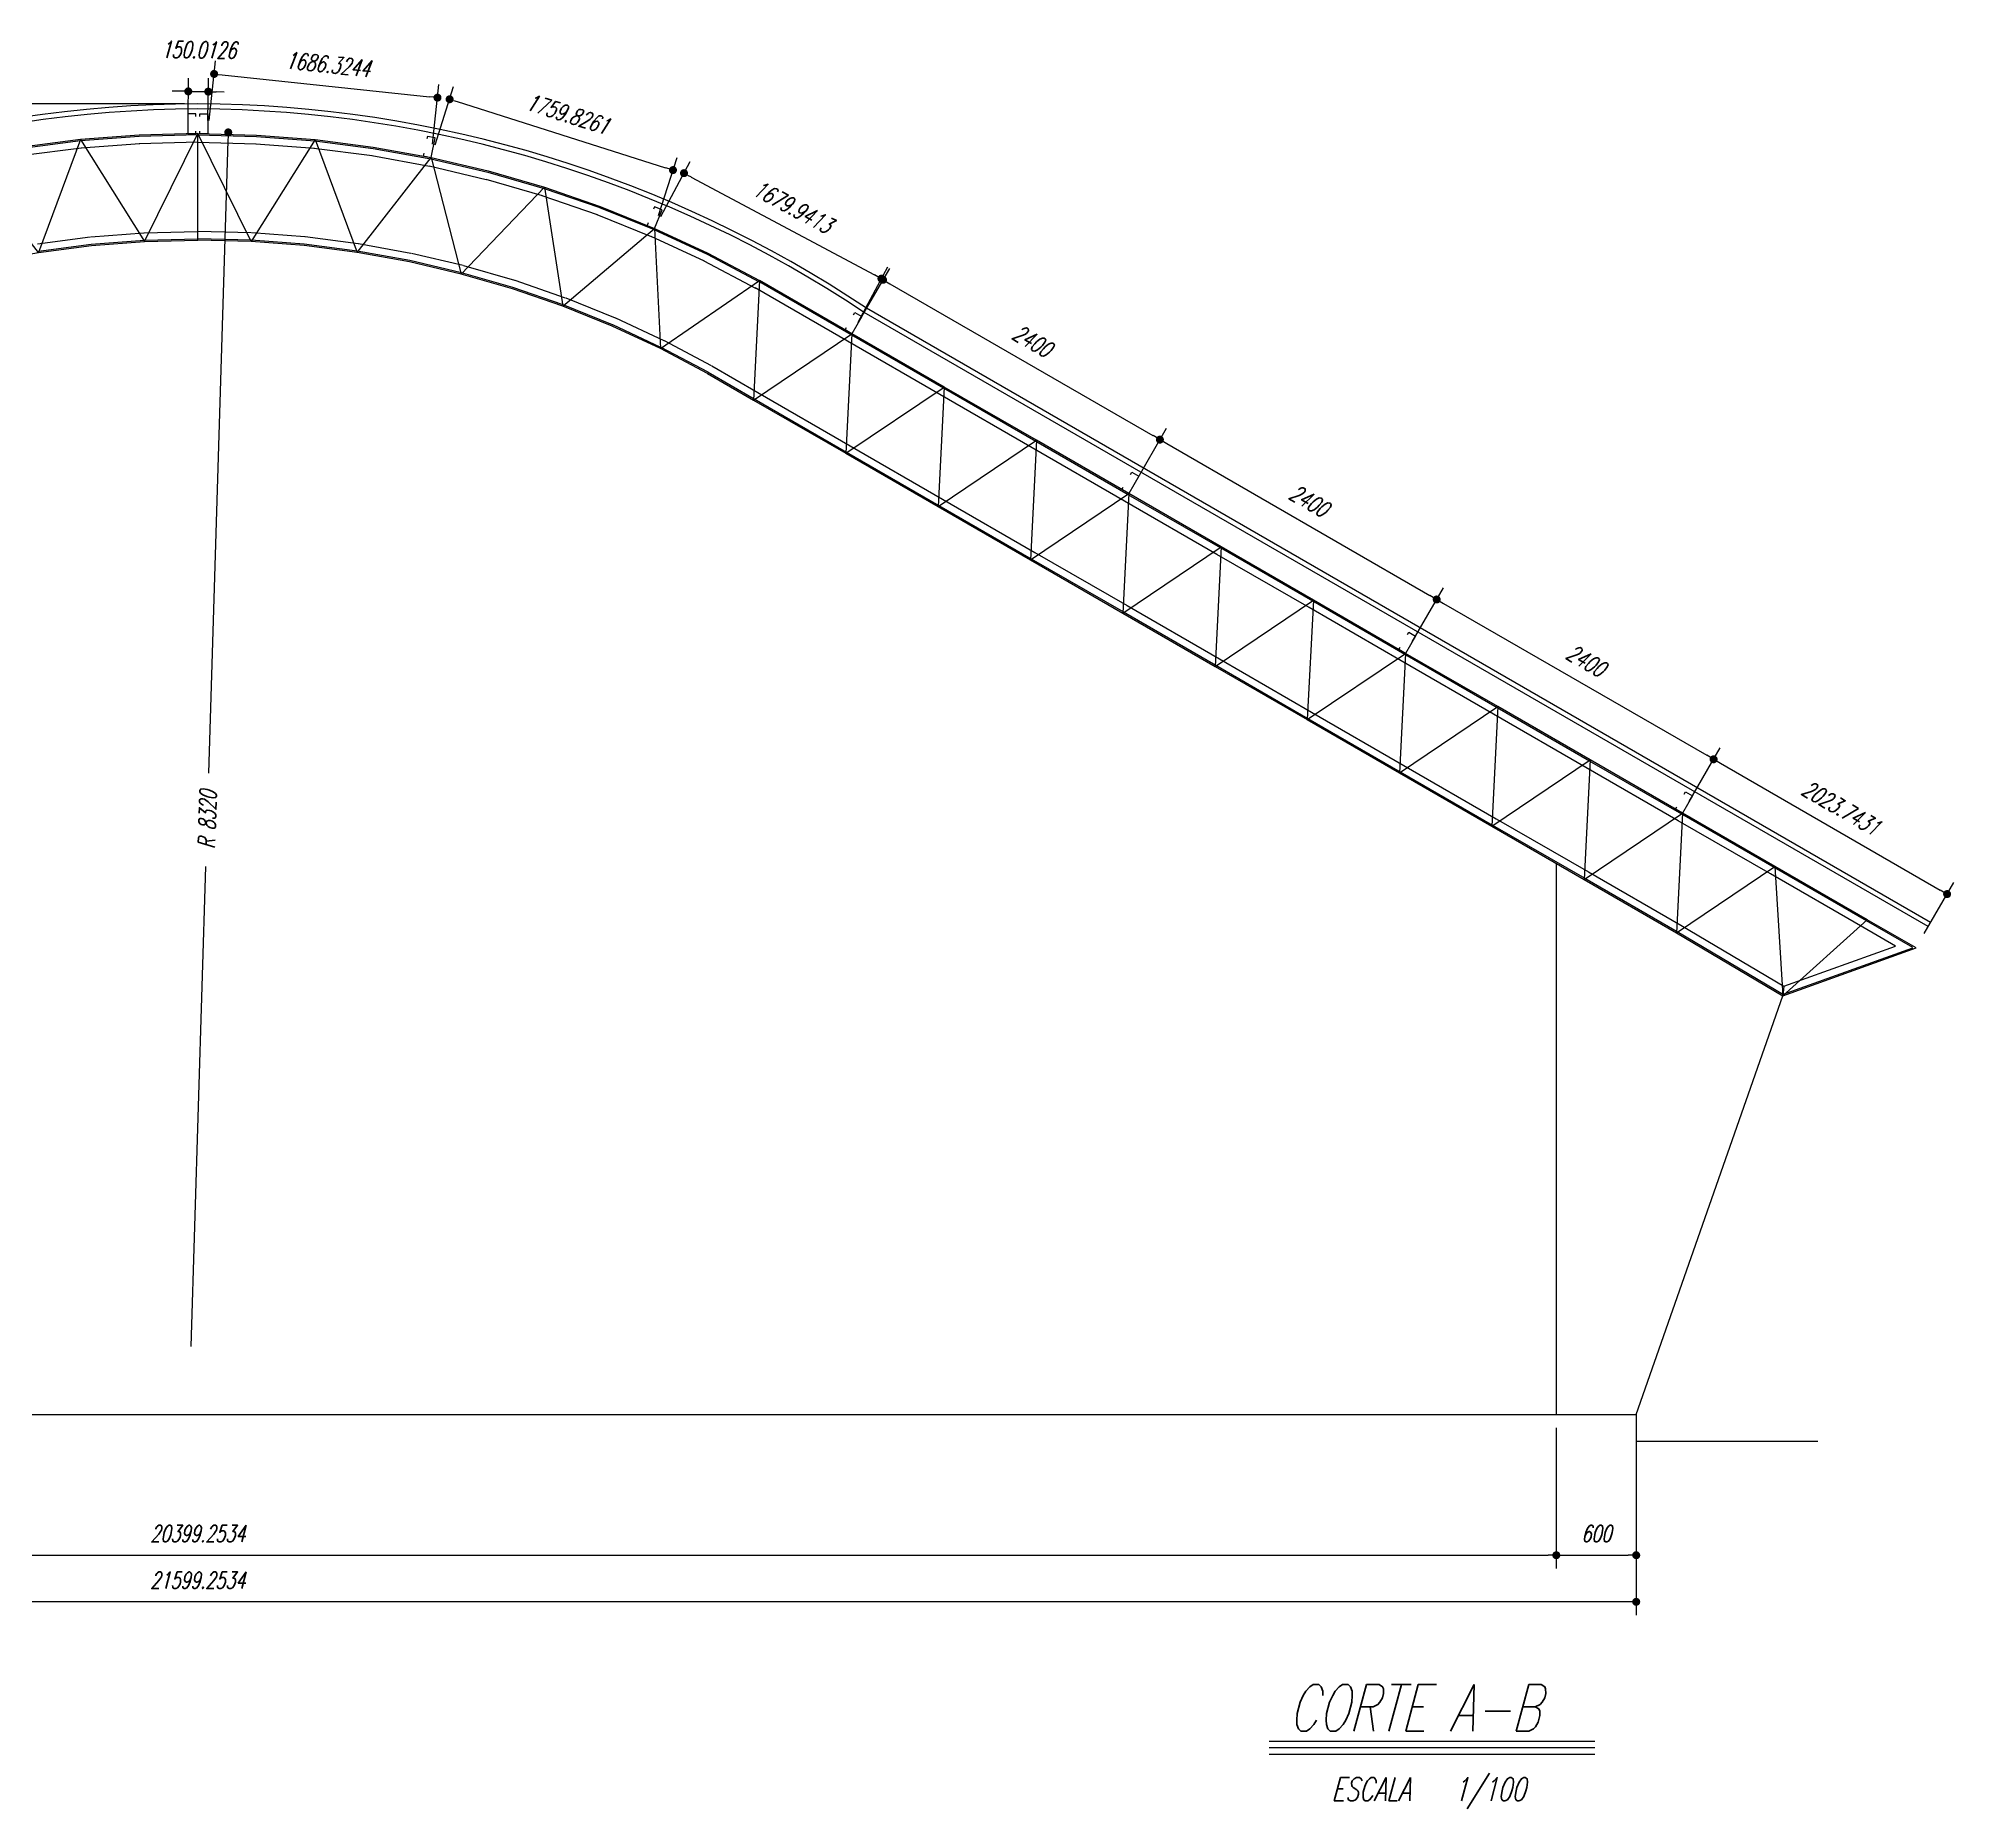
# Model space of a CAD drawing. Extents: x -187 to 453, y 281 to 902.
# Drawn here: x 317.99 to 332.37, y 408.96 to 422.26 of the extents above; entities that cross this region are included whole.
import ezdxf

# ---------------------------------------------------------------- set-up
doc = ezdxf.new("R2010")
doc.units = 0
doc.header["$MEASUREMENT"] = 0
doc.header["$PDMODE"] = 35
doc.layers.get('DEFPOINTS').update_dxf_attribs({"linetype": 'CONTINUOUS'})
for name, color, linetype in [('CARGAS', 3, 'CONTINUOUS'), ('CARIMBO', 1, 'CONTINUOUS'), ('COTA', 1, 'CONTINUOUS'), ('FORMA', 2, 'CONTINUOUS'), ('NPILAR', 4, 'CONTINUOUS'), ('PILAR', 4, 'CONTINUOUS'), ('Trelica', 2, 'CONTINUOUS')]:
    doc.layers.add(name, color=color, linetype=linetype)
doc.styles.add('E100', font='romans.shx', dxfattribs={"width": 0.7, "oblique": 15, "height": 0.125})
doc.styles.add('E140', font='romans.shx', dxfattribs={"width": 0.7, "oblique": 15, "height": 0.175})
doc.dimstyles.get("Standard").update_dxf_attribs({"dimtxt": 0.18, "dimasz": 0.18, "dimexe": 0.18, "dimexo": 0.0625, "dimgap": 0.09, "dimtad": 0, "dimtih": 1, "dimtoh": 1, "dimdec": 4, "dimzin": 0, "dimdsep": 46, "dimtxsty": 'Standard', "dimcen": 0.09, "dimadec": 0, "dimazin": 0, "dimtfac": 1, "dimtdec": 4, "dimtofl": 0, "dimtmove": 0, "dimatfit": 3, "dimfxl": 1, "dimtolj": 1, "dimtzin": 0, "dimarcsym": 0})

# ---------------------------------------------------------------- blocks, each defined once
blk = doc.blocks.new('DOT')
at = {"layer": 'CARGAS', "color": 0, "linetype": 'ByBlock'}
blk.add_line((-0.5, 0), (-1, 0), dxfattribs=at)
at = {"layer": 'CARGAS', "color": 0, "linetype": 'ByBlock', "const_width": 0.5}
blk.add_lwpolyline([(-0.25, 0, 1), (0.25, 0, 1)], format="xyb", close=True, dxfattribs=at)
blk = doc.blocks.new('*D64')
at = {"layer": 'COTA', "linetype": 'Continuous', "lineweight": -2, "transparency": 16777216}
for p, q in [((319.083, 421.764), (304.985, 421.764)), ((305.085, 415.127), (305.085, 421.704)), ((307.183, 415.067), (304.985, 415.067))]:
    blk.add_line(p, q, dxfattribs=at)
at = {"layer": 'DEFPOINTS', "color": 0, "linetype": 'Continuous', "transparency": 16777216}
for p in [(305.085, 421.764), (319.183, 421.764), (307.283, 415.067)]:
    blk.add_point(p, dxfattribs=at)
at = {"layer": 'COTA', "linetype": 'Continuous', "lineweight": -2, "transparency": 16777216, "xscale": 0.06, "yscale": 0.06, "zscale": 0.06}
for p, rotation in [((305.085, 421.764), 90), ((305.085, 415.067), 270)]:
    blk.add_blockref('DOT', p, dxfattribs=dict(at, rotation=rotation))
at = {"layer": 'COTA', "color": 2, "linetype": 'Continuous', "transparency": 16777216, "insert": (304.923, 418.416), "char_height": 0.125, "attachment_point": 5, "rotation": 90, "style": 'E100'}
blk.add_mtext('\\A1;6697.7106', dxfattribs=at)
blk = doc.blocks.new('*D65')
at = {"layer": 'COTA', "linetype": 'Continuous', "lineweight": -2, "transparency": 16777216}
for p, q in [((319.41, 421.489), (319.265, 416.739)), ((319.134, 412.434), (319.244, 416.037))]:
    blk.add_line(p, q, dxfattribs=at)
at = {"layer": 'DEFPOINTS', "color": 0, "linetype": 'Continuous', "transparency": 16777216}
for p in [(319.412, 421.549), (319.134, 412.434)]:
    blk.add_point(p, dxfattribs=at)
at = {"layer": 'COTA', "linetype": 'Continuous', "lineweight": -2, "transparency": 16777216, "xscale": 0.06, "yscale": 0.06, "zscale": 0.06, "rotation": 88.25401142877048}
blk.add_blockref('DOT', (319.412, 421.549), dxfattribs=at)
at = {"layer": 'COTA', "color": 2, "linetype": 'Continuous', "transparency": 16777216, "insert": (319.255, 416.388), "char_height": 0.125, "attachment_point": 5, "rotation": 88.254, "style": 'E100'}
blk.add_mtext('\\A1;R 8320', dxfattribs=at)
blk = doc.blocks.new('*D41')
at = {"layer": 'COTA', "linetype": 'Continuous', "lineweight": -2, "transparency": 16777216}
for p, q in [((319.11, 421.64), (319.114, 421.957)), ((319.26, 421.638), (319.264, 421.955)), ((319.052, 421.858), (318.992, 421.859)), ((319.112, 421.857), (319.262, 421.855)), ((319.322, 421.855), (319.382, 421.854))]:
    blk.add_line(p, q, dxfattribs=at)
at = {"layer": 'DEFPOINTS', "color": 0, "linetype": 'Continuous', "transparency": 16777216}
for p in [(319.262, 421.855), (319.108, 421.54), (319.258, 421.538)]:
    blk.add_point(p, dxfattribs=at)
at = {"layer": 'COTA', "linetype": 'Continuous', "lineweight": -2, "transparency": 16777216, "xscale": 0.06, "yscale": 0.06, "zscale": 0.06}
for p, rotation in [((319.112, 421.857), 359.2586855782577), ((319.262, 421.855), 179.2586855782576)]:
    blk.add_blockref('DOT', p, dxfattribs=dict(at, rotation=rotation))
at = {"layer": 'COTA', "color": 2, "linetype": 'Continuous', "transparency": 16777216, "insert": (319.191, 422.169), "char_height": 0.125, "attachment_point": 5, "rotation": 359.2587, "style": 'E100'}
blk.add_mtext('\\A1;150.0126', dxfattribs=at)
blk = doc.blocks.new('*D42')
at = {"layer": 'COTA', "linetype": 'Continuous', "lineweight": -2, "transparency": 16777216}
for p, q in [((319.269, 421.638), (319.316, 422.087)), ((319.366, 421.981), (320.923, 421.816)), ((320.946, 421.46), (320.993, 421.909))]:
    blk.add_line(p, q, dxfattribs=at)
at = {"layer": 'DEFPOINTS', "color": 0, "linetype": 'Continuous', "transparency": 16777216}
for p in [(320.983, 421.81), (319.258, 421.538), (320.935, 421.36)]:
    blk.add_point(p, dxfattribs=at)
at = {"layer": 'COTA', "linetype": 'Continuous', "lineweight": -2, "transparency": 16777216, "xscale": 0.06, "yscale": 0.06, "zscale": 0.06}
for p, rotation in [((319.306, 421.988), 173.9385632115407), ((320.983, 421.81), 353.9385632115407)]:
    blk.add_blockref('DOT', p, dxfattribs=dict(at, rotation=rotation))
at = {"layer": 'COTA', "color": 2, "linetype": 'Continuous', "transparency": 16777216, "insert": (320.162, 422.06), "char_height": 0.125, "attachment_point": 5, "rotation": 353.9386, "style": 'E100'}
blk.add_mtext('\\A1;1686.3244', dxfattribs=at)
blk = doc.blocks.new('*D43')
at = {"layer": 'COTA', "linetype": 'Continuous', "lineweight": -2, "transparency": 16777216}
for p, q in [((320.965, 421.456), (321.104, 421.893)), ((321.131, 421.78), (322.694, 421.284)), ((322.643, 420.924), (322.782, 421.361))]:
    blk.add_line(p, q, dxfattribs=at)
at = {"layer": 'DEFPOINTS', "color": 0, "linetype": 'Continuous', "transparency": 16777216}
for p in [(320.935, 421.36), (322.751, 421.266), (322.613, 420.828)]:
    blk.add_point(p, dxfattribs=at)
at = {"layer": 'COTA', "linetype": 'Continuous', "lineweight": -2, "transparency": 16777216, "xscale": 0.06, "yscale": 0.06, "zscale": 0.06}
for p, rotation in [((321.074, 421.798), 162.4095696743918), ((322.751, 421.266), 342.4095696743918)]:
    blk.add_blockref('DOT', p, dxfattribs=dict(at, rotation=rotation))
at = {"layer": 'COTA', "color": 2, "linetype": 'Continuous', "transparency": 16777216, "insert": (321.962, 421.687), "char_height": 0.125, "attachment_point": 5, "rotation": 342.4096, "style": 'E100'}
blk.add_mtext('\\A1;1759.8261', dxfattribs=at)
blk = doc.blocks.new('*D44')
at = {"layer": 'COTA', "linetype": 'Continuous', "lineweight": -2, "transparency": 16777216}
for p, q in [((322.66, 420.917), (322.881, 421.331)), ((322.887, 421.214), (324.263, 420.48)), ((324.142, 420.125), (324.363, 420.54))]:
    blk.add_line(p, q, dxfattribs=at)
at = {"layer": 'DEFPOINTS', "color": 0, "linetype": 'Continuous', "transparency": 16777216}
for p in [(322.613, 420.828), (324.316, 420.451), (324.095, 420.037)]:
    blk.add_point(p, dxfattribs=at)
at = {"layer": 'COTA', "linetype": 'Continuous', "lineweight": -2, "transparency": 16777216, "xscale": 0.06, "yscale": 0.06, "zscale": 0.06}
for p, rotation in [((322.834, 421.243), 151.8991665331276), ((324.316, 420.451), 331.8991665331276)]:
    blk.add_blockref('DOT', p, dxfattribs=dict(at, rotation=rotation))
at = {"layer": 'COTA', "color": 2, "linetype": 'Continuous', "transparency": 16777216, "insert": (323.651, 420.99), "char_height": 0.125, "attachment_point": 5, "rotation": 331.8992, "style": 'E100'}
blk.add_mtext('\\A1;1679.9413', dxfattribs=at)
blk = doc.blocks.new('*D45')
at = {"layer": 'COTA', "linetype": 'Continuous', "lineweight": -2, "transparency": 16777216}
for p, q in [((324.145, 420.124), (324.378, 420.528)), ((324.38, 420.412), (326.355, 419.272)), ((326.223, 418.924), (326.457, 419.329))]:
    blk.add_line(p, q, dxfattribs=at)
at = {"layer": 'DEFPOINTS', "color": 0, "linetype": 'Continuous', "transparency": 16777216}
for p in [(324.095, 420.037), (326.407, 419.242), (326.173, 418.837)]:
    blk.add_point(p, dxfattribs=at)
at = {"layer": 'COTA', "linetype": 'Continuous', "lineweight": -2, "transparency": 16777216, "xscale": 0.06, "yscale": 0.06, "zscale": 0.06}
for p, rotation in [((324.328, 420.442), 150.0035515601863), ((326.407, 419.242), 330.0035515601863)]:
    blk.add_blockref('DOT', p, dxfattribs=dict(at, rotation=rotation))
at = {"layer": 'COTA', "color": 2, "linetype": 'Continuous', "transparency": 16777216, "insert": (325.449, 419.983), "char_height": 0.125, "attachment_point": 5, "rotation": 330.0036, "style": 'E100'}
blk.add_mtext('\\A1;2400', dxfattribs=at)
blk = doc.blocks.new('*D46')
at = {"layer": 'COTA', "linetype": 'Continuous', "lineweight": -2, "transparency": 16777216}
for p, q in [((326.223, 418.924), (326.457, 419.329)), ((326.459, 419.212), (328.433, 418.072)), ((328.302, 417.724), (328.535, 418.129))]:
    blk.add_line(p, q, dxfattribs=at)
at = {"layer": 'DEFPOINTS', "color": 0, "linetype": 'Continuous', "transparency": 16777216}
for p in [(326.173, 418.837), (328.485, 418.042), (328.252, 417.637)]:
    blk.add_point(p, dxfattribs=at)
at = {"layer": 'COTA', "linetype": 'Continuous', "lineweight": -2, "transparency": 16777216, "xscale": 0.06, "yscale": 0.06, "zscale": 0.06}
for p, rotation in [((326.407, 419.242), 150.0035515601845), ((328.485, 418.042), 330.0035515601846)]:
    blk.add_blockref('DOT', p, dxfattribs=dict(at, rotation=rotation))
at = {"layer": 'COTA', "color": 2, "linetype": 'Continuous', "transparency": 16777216, "insert": (327.527, 418.783), "char_height": 0.125, "attachment_point": 5, "rotation": 330.0036, "style": 'E100'}
blk.add_mtext('\\A1;2400', dxfattribs=at)
blk = doc.blocks.new('*D47')
at = {"layer": 'COTA', "linetype": 'Continuous', "lineweight": -2, "transparency": 16777216}
for p, q in [((328.302, 417.724), (328.535, 418.129)), ((328.537, 418.012), (330.512, 416.872)), ((330.38, 416.524), (330.614, 416.929))]:
    blk.add_line(p, q, dxfattribs=at)
at = {"layer": 'DEFPOINTS', "color": 0, "linetype": 'Continuous', "transparency": 16777216}
for p in [(328.252, 417.637), (330.564, 416.842), (330.33, 416.437)]:
    blk.add_point(p, dxfattribs=at)
at = {"layer": 'COTA', "linetype": 'Continuous', "lineweight": -2, "transparency": 16777216, "xscale": 0.06, "yscale": 0.06, "zscale": 0.06}
for p, rotation in [((328.485, 418.042), 150.0035515601845), ((330.564, 416.842), 330.0035515601846)]:
    blk.add_blockref('DOT', p, dxfattribs=dict(at, rotation=rotation))
at = {"layer": 'COTA', "color": 2, "linetype": 'Continuous', "transparency": 16777216, "insert": (329.606, 417.583), "char_height": 0.125, "attachment_point": 5, "rotation": 330.0036, "style": 'E100'}
blk.add_mtext('\\A1;2400', dxfattribs=at)
blk = doc.blocks.new('*D48')
at = {"layer": 'COTA', "linetype": 'Continuous', "lineweight": -2, "transparency": 16777216}
for p, q in [((330.38, 416.524), (330.614, 416.929)), ((330.616, 416.812), (332.265, 415.86)), ((332.145, 415.534), (332.367, 415.917))]:
    blk.add_line(p, q, dxfattribs=at)
at = {"layer": 'DEFPOINTS', "color": 0, "linetype": 'Continuous', "transparency": 16777216}
for p in [(330.33, 416.437), (332.317, 415.83), (332.095, 415.448)]:
    blk.add_point(p, dxfattribs=at)
at = {"layer": 'COTA', "linetype": 'Continuous', "lineweight": -2, "transparency": 16777216, "xscale": 0.06, "yscale": 0.06, "zscale": 0.06}
for p, rotation in [((330.564, 416.842), 150.0035515601845), ((332.317, 415.83), 330.0035515601846)]:
    blk.add_blockref('DOT', p, dxfattribs=dict(at, rotation=rotation))
at = {"layer": 'COTA', "color": 2, "linetype": 'Continuous', "transparency": 16777216, "insert": (331.521, 416.477), "char_height": 0.125, "attachment_point": 5, "rotation": 330.0036, "style": 'E100'}
blk.add_mtext('\\A1;2023.7431', dxfattribs=at)
blk = doc.blocks.new('*D57')
at = {"layer": 'COTA', "linetype": 'Continuous', "lineweight": -2, "transparency": 16777216}
for p, q in [((308.984, 411.822), (308.984, 410.766)), ((329.383, 411.822), (329.383, 410.766)), ((309.044, 410.866), (329.323, 410.866))]:
    blk.add_line(p, q, dxfattribs=at)
at = {"layer": 'DEFPOINTS', "color": 0, "linetype": 'Continuous', "transparency": 16777216}
for p in [(308.984, 411.922), (329.383, 411.922), (329.383, 410.866)]:
    blk.add_point(p, dxfattribs=at)
at = {"layer": 'COTA', "linetype": 'Continuous', "lineweight": -2, "transparency": 16777216, "xscale": 0.06, "yscale": 0.06, "zscale": 0.06, "rotation": 180}
blk.add_blockref('DOT', (308.984, 410.866), dxfattribs=at)
at = {"layer": 'COTA', "linetype": 'Continuous', "lineweight": -2, "transparency": 16777216, "xscale": 0.06, "yscale": 0.06, "zscale": 0.06}
blk.add_blockref('DOT', (329.383, 410.866), dxfattribs=at)
at = {"layer": 'COTA', "color": 2, "linetype": 'Continuous', "transparency": 16777216, "insert": (319.183, 411.028), "char_height": 0.125, "attachment_point": 5, "style": 'E100'}
blk.add_mtext('\\A1;20399.2534', dxfattribs=at)
blk = doc.blocks.new('*D58')
at = {"layer": 'COTA', "linetype": 'Continuous', "lineweight": -2, "transparency": 16777216}
for p, q in [((329.383, 411.822), (329.383, 410.766)), ((329.983, 411.822), (329.983, 410.766)), ((329.443, 410.866), (329.923, 410.866))]:
    blk.add_line(p, q, dxfattribs=at)
at = {"layer": 'DEFPOINTS', "color": 0, "linetype": 'Continuous', "transparency": 16777216}
for p in [(329.383, 411.922), (329.983, 411.922), (329.983, 410.866)]:
    blk.add_point(p, dxfattribs=at)
at = {"layer": 'COTA', "linetype": 'Continuous', "lineweight": -2, "transparency": 16777216, "xscale": 0.06, "yscale": 0.06, "zscale": 0.06, "rotation": 180}
blk.add_blockref('DOT', (329.383, 410.866), dxfattribs=at)
at = {"layer": 'COTA', "linetype": 'Continuous', "lineweight": -2, "transparency": 16777216, "xscale": 0.06, "yscale": 0.06, "zscale": 0.06}
blk.add_blockref('DOT', (329.983, 410.866), dxfattribs=at)
at = {"layer": 'COTA', "color": 2, "linetype": 'Continuous', "transparency": 16777216, "insert": (329.683, 411.028), "char_height": 0.125, "attachment_point": 5, "style": 'E100'}
blk.add_mtext('\\A1;600', dxfattribs=at)
blk = doc.blocks.new('*D59')
at = {"layer": 'COTA', "linetype": 'Continuous', "lineweight": -2, "transparency": 16777216}
for p, q in [((329.983, 411.722), (329.983, 410.416)), ((308.384, 411.451), (308.384, 410.416)), ((329.923, 410.516), (308.444, 410.516))]:
    blk.add_line(p, q, dxfattribs=at)
at = {"layer": 'DEFPOINTS', "color": 0, "linetype": 'Continuous', "transparency": 16777216}
for p in [(329.983, 411.822), (308.384, 411.551), (308.384, 410.516)]:
    blk.add_point(p, dxfattribs=at)
at = {"layer": 'COTA', "linetype": 'Continuous', "lineweight": -2, "transparency": 16777216, "xscale": 0.06, "yscale": 0.06, "zscale": 0.06, "rotation": 180}
blk.add_blockref('DOT', (308.384, 410.516), dxfattribs=at)
at = {"layer": 'COTA', "linetype": 'Continuous', "lineweight": -2, "transparency": 16777216, "xscale": 0.06, "yscale": 0.06, "zscale": 0.06}
blk.add_blockref('DOT', (329.983, 410.516), dxfattribs=at)
at = {"layer": 'COTA', "color": 2, "linetype": 'Continuous', "transparency": 16777216, "insert": (319.183, 410.678), "char_height": 0.125, "attachment_point": 5, "style": 'E100'}
blk.add_mtext('\\A1;21599.2534', dxfattribs=at)

msp = doc.modelspace()

# ---------------------------------------------------------------- linework, layer by layer
at = {"layer": 'FORMA', "linetype": 'Continuous'}
for p, q in [((332.17528986, 415.58584874), (324.18700793, 420.19722526)), ((332.17528986, 415.58584874), (324.18700793, 420.19722526)), ((332.19339901, 415.61721919), (324.20511708, 420.22859572)), ((332.19339901, 415.61721919), (324.20511708, 420.22859572))]:
    msp.add_line(p, q, dxfattribs=at)
for points in [[(319.16821354, 421.66826706), (319.16821945, 421.68826706), (319.10821945, 421.68828477), (319.10821945, 421.53828477), (319.16817516, 421.53826707), (319.16818107, 421.55826706)], [(319.16821354, 421.66826706), (319.16821945, 421.68826706), (319.10821945, 421.68828477), (319.10821945, 421.53828477), (319.16817516, 421.53826707), (319.16818107, 421.55826706)], [(319.19822536, 421.66826706), (319.19821945, 421.68826706), (319.25821945, 421.68828477), (319.25821945, 421.53828477), (319.19826374, 421.53826707), (319.19825783, 421.55826706)], [(319.19822536, 421.66826706), (319.19821945, 421.68826706), (319.25821945, 421.68828477), (319.25821945, 421.53828477), (319.19826374, 421.53826707), (319.19825783, 421.55826706)], [(320.88044477, 421.39201478), (320.87637276, 421.3724337), (320.935116, 421.36021768), (320.9656127, 421.5070848), (320.90691282, 421.51929181), (320.90284081, 421.49971073)], [(322.56451731, 420.86940133), (322.55702448, 420.85085794), (322.61265466, 420.82837943), (322.66880986, 420.96747147), (322.61322074, 420.98993339), (322.60572791, 420.97138999)], [(324.1075906, 420.17965138), (324.11758444, 420.19697544), (324.16955663, 420.16699392), (324.09456448, 420.03708558), (324.04263065, 420.06704496), (324.05262449, 420.08436903)], [(326.18612595, 418.97978022), (326.19611979, 418.99710428), (326.24809198, 418.96712276), (326.17309983, 418.83721442), (326.121166, 418.8671738), (326.13115984, 418.88449787)], [(328.2646613, 417.77990906), (328.27465514, 417.79723312), (328.32662733, 417.7672516), (328.25163518, 417.63734325), (328.19970135, 417.66730264), (328.20969518, 417.68462671)], [(330.34319665, 416.58003789), (330.35319049, 416.59736196), (330.40516268, 416.56738044), (330.33017052, 416.43747209), (330.27823669, 416.46743148), (330.28823053, 416.48475554)]]:
    msp.add_lwpolyline(points, dxfattribs=at)
at = {"layer": 'PILAR', "linetype": 'Continuous'}
for p, q in [((308.38359275, 411.92157227), (329.98284615, 411.92157227)), ((329.98284615, 411.92157227), (329.98284615, 411.72157227)), ((329.98284615, 411.72157227), (331.34577977, 411.72157227))]:
    msp.add_line(p, q, dxfattribs=at)
at = {"layer": 'PILAR'}
msp.add_line((329.38284615, 411.92157227), (329.98284615, 411.92157227), dxfattribs=at)
at = {"layer": 'PILAR', "color": 1}
for p, q in [((327.22713248, 409.47109523), (329.6721814, 409.47109523)), ((327.22713248, 409.42109523), (329.6721814, 409.42109523)), ((327.22713248, 409.37109523), (329.6721814, 409.37109523))]:
    msp.add_line(p, q, dxfattribs=at)
at = {"layer": 'Trelica'}
for p, q in [((318.30258892, 421.49507903), (317.86523033, 421.43879637)), ((318.30258892, 421.49507903), (317.98760327, 420.64821123)), ((318.74225403, 421.52891832), (318.30258892, 421.49507903)), ((318.30258892, 421.49507903), (318.78321994, 420.72996789)), ((318.74302142, 421.51894781), (318.30335632, 421.48510852)), ((319.18321945, 421.54022563), (318.74225403, 421.52891832)), ((319.18347579, 421.53022892), (318.74251037, 421.51892161)), ((318.78321994, 420.72996789), (319.18321945, 421.54022563)), ((319.18296311, 421.53022892), (319.62392853, 421.51892161)), ((319.18321945, 420.74022563), (319.18321945, 421.54022563)), ((319.18321945, 420.74022563), (319.18321945, 421.54022563)), ((319.58321896, 420.72996789), (319.18321945, 421.54022563)), ((319.18321945, 421.54022563), (319.62418487, 421.52891832)), ((320.06384997, 421.49507903), (319.58321896, 420.72996789)), ((319.62341748, 421.51894781), (320.06308258, 421.48510852)), ((319.62418487, 421.52891832), (320.06384997, 421.49507903)), ((320.06384997, 421.49507903), (320.37883563, 420.64821123)), ((320.06384997, 421.49507903), (320.50120857, 421.43879637)), ((317.98760327, 420.64821123), (317.4313229, 421.36021768)), ((318.30386528, 421.48516082), (317.86650668, 421.42887816)), ((318.31088521, 421.43061065), (317.87352662, 421.374328)), ((318.74724207, 421.46410999), (318.30757697, 421.4302707)), ((319.18488564, 421.47524699), (318.74392022, 421.46393968)), ((319.18155326, 421.47524699), (319.62251868, 421.46393968)), ((319.61919683, 421.46410999), (320.05886193, 421.4302707)), ((320.05555369, 421.43061065), (320.49291228, 421.374328)), ((320.06257362, 421.48516082), (320.49993222, 421.42887816)), ((320.37883563, 420.64821123), (320.935116, 421.36021768)), ((320.48962576, 421.37483671), (320.92353319, 421.29625801)), ((320.4994266, 421.42895643), (320.93333403, 421.35037773)), ((320.50120857, 421.43879637), (320.935116, 421.36021768)), ((320.93283324, 421.35048171), (321.36187433, 421.24988575)), ((320.935116, 421.36021768), (321.16168361, 420.48566791)), ((320.935116, 421.36021768), (321.3641571, 421.25962171)), ((320.935116, 421.36021768), (321.3641571, 421.25962171)), ((320.92027805, 421.29693391), (321.34931914, 421.19633794)), ((321.36137967, 421.25001515), (321.78471809, 421.12762075)), ((321.3641571, 421.25962171), (321.78749551, 421.1372273)), ((321.16168361, 420.48566791), (321.78749551, 421.1372273)), ((321.34610386, 421.19717909), (321.76944228, 421.07478468)), ((321.76627419, 421.07578908), (322.18280295, 420.93191629)), ((321.78423069, 421.12777527), (322.20075945, 420.98390249)), ((321.78749551, 421.1372273), (321.92359269, 420.24411615)), ((321.78749551, 421.1372273), (322.20402426, 420.99335452)), ((322.17969035, 420.93308131), (322.58832074, 420.76810622)), ((322.20028058, 420.98408172), (322.60891098, 420.81910663)), ((322.20402426, 420.99335452), (322.61265466, 420.82837943)), ((318.37937735, 420.76407795), (318.7782319, 420.79477622)), ((318.7815536, 420.79494653), (319.18155311, 420.80520427)), ((319.5848853, 420.79494653), (319.18488579, 420.80520427)), ((319.98706155, 420.76407795), (319.588207, 420.79477622)), ((321.92359269, 420.24411615), (322.61265466, 420.82837943)), ((322.6084419, 420.81931011), (323.00810565, 420.63366401)), ((322.61265466, 420.82837943), (322.65685941, 419.9260403)), ((322.61265466, 420.82837943), (323.0123184, 420.64273334)), ((322.61265466, 420.82837943), (323.0123184, 420.64273334)), ((317.59397196, 420.57692636), (317.98760327, 420.64821123)), ((317.97930699, 420.71267961), (318.37606911, 420.763738)), ((317.98632692, 420.65812945), (318.38308904, 420.70918784)), ((317.98760327, 420.64821123), (318.3843654, 420.69926963)), ((318.383598, 420.70924014), (318.78245255, 420.7399384)), ((318.3843654, 420.69926963), (318.78321994, 420.72996789)), ((318.78296358, 420.7399646), (319.18296309, 420.75022234)), ((318.78321994, 420.72996789), (319.18321945, 420.74022563)), ((319.58321896, 420.72996789), (319.18321945, 420.74022563)), ((319.58347532, 420.7399646), (319.18347581, 420.75022234)), ((319.9820735, 420.69926963), (319.58321896, 420.72996789)), ((319.98284089, 420.70924014), (319.58398635, 420.7399384)), ((320.37883563, 420.64821123), (319.9820735, 420.69926963)), ((320.38011198, 420.65812945), (319.98334986, 420.70918784)), ((320.38713191, 420.71267961), (319.99036979, 420.763738)), ((320.77246694, 420.57692636), (320.37883563, 420.64821123)), ((320.77424891, 420.58676631), (320.3806176, 420.65805118)), ((320.78404975, 420.64088602), (320.39041844, 420.7121709)), ((321.17652157, 420.54895167), (320.7873049, 420.64021013)), ((322.58527175, 420.7694288), (322.9849355, 420.58378271)), ((323.00764773, 420.63389112), (323.39704869, 420.42820041)), ((323.0123184, 420.64273334), (323.40171936, 420.43704263)), ((321.16168361, 420.48566791), (320.77246694, 420.57692636)), ((321.16396638, 420.49540387), (320.7747497, 420.58666233)), ((321.54572694, 420.37463438), (321.16168361, 420.48566791)), ((321.54850436, 420.38424094), (321.16446103, 420.49527446)), ((321.56378018, 420.437077), (321.17973685, 420.54811053)), ((322.98195906, 420.5852589), (323.37136002, 420.3795682)), ((321.92359269, 420.24411615), (321.54572694, 420.37463438)), ((321.92685751, 420.25356819), (321.54899176, 420.38408642)), ((321.94481401, 420.30555438), (321.56694826, 420.43607261)), ((322.65685941, 419.9260403), (323.40171936, 420.43704263)), ((323.40171936, 420.43704263), (323.35653767, 419.53946313)), ((324.06206797, 419.98079191), (323.36922285, 420.38074896)), ((324.08956501, 420.02842501), (323.3967199, 420.42838207)), ((324.09456448, 420.03708558), (323.40171936, 420.43704263)), ((322.29429323, 420.09445437), (321.92359269, 420.24411615)), ((322.29803691, 420.10372717), (321.92733637, 420.25338895)), ((322.31862715, 420.15472758), (321.94792661, 420.30438937)), ((322.65685941, 419.9260403), (322.29429323, 420.09445437)), ((322.66107217, 419.93510963), (322.29850598, 420.1035237)), ((322.68424232, 419.98499093), (322.32167613, 420.153405)), ((323.01011543, 419.7394422), (322.65685941, 419.9260403)), ((323.01478609, 419.74828442), (322.66153008, 419.93488252)), ((323.04047477, 419.79691663), (322.68721875, 419.98351473)), ((323.35653767, 419.53946313), (324.09456448, 420.03708558)), ((324.09456448, 420.03708558), (324.04938216, 419.13950499)), ((324.75491308, 419.58083486), (324.06206797, 419.98079191)), ((324.78241013, 419.62846796), (324.08956501, 420.02842501)), ((324.78740959, 419.63712852), (324.09456448, 420.03708558)), ((323.04261203, 419.79573582), (323.38903427, 419.59575675)), ((323.01011543, 419.7394422), (323.35653767, 419.53946313)), ((323.0151149, 419.74810276), (323.36153715, 419.54812369)), ((324.04938216, 419.13950499), (324.78740959, 419.63712852)), ((324.78740959, 419.63712852), (324.74222665, 418.73954685)), ((325.47525525, 419.22851091), (324.78241013, 419.62846796)), ((325.48025471, 419.23717147), (324.78740959, 419.63712852)), ((323.35653767, 419.53946313), (324.04938216, 419.13950499)), ((323.36153715, 419.54812369), (324.05438164, 419.14816555)), ((323.38903427, 419.59575675), (324.08187876, 419.19579861)), ((325.4477582, 419.1808778), (324.75491308, 419.58083486)), ((324.08187876, 419.19579861), (324.77472325, 418.79584047)), ((324.74222665, 418.73954685), (325.48025471, 419.23717147)), ((325.48025471, 419.23717147), (325.43507114, 418.33958871)), ((326.16810036, 418.82855385), (325.47525525, 419.22851091)), ((326.17309983, 418.83721442), (325.48025471, 419.23717147)), ((324.04938216, 419.13950499), (324.74222665, 418.73954685)), ((324.05438164, 419.14816555), (324.74722613, 418.74820741)), ((326.14060332, 418.78092075), (325.4477582, 419.1808778)), ((324.77472325, 418.79584047), (325.46756774, 418.39588233)), ((325.43507114, 418.33958871), (326.17309983, 418.83721442)), ((326.17309983, 418.83721442), (326.12791563, 417.93963057)), ((326.83344843, 418.3809637), (326.14060332, 418.78092075)), ((326.86094548, 418.4285968), (326.16810036, 418.82855385)), ((326.86594494, 418.43725736), (326.17309983, 418.83721442)), ((326.86594494, 418.43725736), (326.17309983, 418.83721442)), ((324.74222665, 418.73954685), (325.43507114, 418.33958871)), ((324.74722613, 418.74820741), (325.44007062, 418.34824927)), ((325.43507114, 418.33958871), (326.12791563, 417.93963057)), ((325.44007062, 418.34824927), (326.1329151, 417.94829113)), ((325.46756774, 418.39588233), (326.16041223, 417.99592419)), ((326.12791563, 417.93963057), (326.86594494, 418.43725736)), ((326.86594494, 418.43725736), (326.82076012, 417.53967243)), ((327.52629355, 417.98100664), (326.83344843, 418.3809637)), ((327.5537906, 418.02863974), (326.86094548, 418.4285968)), ((327.55879006, 418.03730031), (326.86594494, 418.43725736)), ((326.12791563, 417.93963057), (326.82076012, 417.53967243)), ((326.1329151, 417.94829113), (326.82575959, 417.54833299)), ((326.16041223, 417.99592419), (326.85325672, 417.59596605)), ((326.82076012, 417.53967243), (327.55879006, 418.03730031)), ((327.55879006, 418.03730031), (327.51360461, 417.13971429)), ((328.21913866, 417.58104959), (327.52629355, 417.98100664)), ((328.24663571, 417.62868269), (327.5537906, 418.02863974)), ((328.25163518, 417.63734325), (327.55879006, 418.03730031)), ((327.51360461, 417.13971429), (328.25163518, 417.63734325)), ((328.25163518, 417.63734325), (328.2064491, 416.73975615)), ((328.93948083, 417.22872564), (328.24663571, 417.62868269)), ((328.94448029, 417.2373862), (328.25163518, 417.63734325)), ((326.82076012, 417.53967243), (327.51360461, 417.13971429)), ((326.82575959, 417.54833299), (327.51860408, 417.14837485)), ((326.85325672, 417.59596605), (327.54610121, 417.19600791)), ((328.91198378, 417.18109253), (328.21913866, 417.58104959)), ((327.54610121, 417.19600791), (328.23894569, 416.79604977)), ((328.2064491, 416.73975615), (328.94448029, 417.2373862)), ((328.94448029, 417.2373862), (328.89929358, 416.33979801)), ((329.6048289, 416.78113548), (328.91198378, 417.18109253)), ((329.63232594, 416.82876858), (328.93948083, 417.22872564)), ((329.63732541, 416.83742915), (328.94448029, 417.2373862)), ((327.51360461, 417.13971429), (328.2064491, 416.73975615)), ((327.51860408, 417.14837485), (328.21144857, 416.74841671)), ((328.21144857, 416.74841671), (328.90429306, 416.34845857)), ((328.23894569, 416.79604977), (328.93179018, 416.39609163)), ((328.89929358, 416.33979801), (329.63732541, 416.83742915)), ((329.63732541, 416.83742915), (329.59213807, 415.93983987)), ((330.29767401, 416.38117843), (329.6048289, 416.78113548)), ((330.32517106, 416.42881153), (329.63232594, 416.82876858)), ((330.33017052, 416.43747209), (329.63732541, 416.83742915)), ((328.2064491, 416.73975615), (328.89929358, 416.33979801)), ((328.89929358, 416.33979801), (329.59213807, 415.93983987)), ((328.90429306, 416.34845857), (329.59713755, 415.94850043)), ((328.93179018, 416.39609163), (329.62463467, 415.99613349)), ((329.59213807, 415.93983987), (330.33017052, 416.43747209)), ((330.33017052, 416.43747209), (330.28498256, 415.53988173)), ((330.99051913, 415.98122137), (330.29767401, 416.38117843)), ((331.01801618, 416.02885448), (330.32517106, 416.42881153)), ((331.02301564, 416.03751504), (330.33017052, 416.43747209)), ((329.38284615, 416.06080276), (329.38284615, 412.72157227)), ((330.28498256, 415.53988173), (331.02301564, 416.03751504)), ((331.71086129, 415.62889742), (331.01801618, 416.02885448)), ((331.02301564, 416.03751504), (331.08359275, 415.06670022)), ((331.71586076, 415.63755799), (331.02301564, 416.03751504)), ((329.59213807, 415.93983987), (330.28498256, 415.53988173)), ((329.59713755, 415.94850043), (330.28998204, 415.54854229)), ((329.62463467, 415.99613349), (330.31747916, 415.59617535)), ((331.68336425, 415.58126432), (330.99051913, 415.98122137)), ((330.31811614, 415.5958028), (331.09042753, 415.13820349)), ((331.08359275, 415.06670022), (331.71586076, 415.63755799)), ((332.05927116, 415.42777169), (331.71086129, 415.62889742)), ((332.08359275, 415.42527821), (331.71586076, 415.63755799)), ((330.28498256, 415.53988173), (331.08359275, 415.06670022)), ((330.29008004, 415.54848497), (331.08869022, 415.07530346)), ((331.92960868, 415.43911538), (331.68336425, 415.58126432)), ((331.08021741, 415.07611336), (332.06059654, 415.42765573)), ((331.08359275, 415.06670022), (332.08359275, 415.42527821)), ((331.09042753, 415.13820349), (331.92960868, 415.43911538)), ((329.98284615, 411.92157227), (331.08284615, 415.06670022)), ((331.09042753, 415.13820349), (331.08359275, 415.06670022)), ((329.38284615, 412.72157227), (329.38284615, 411.92157227))]:
    msp.add_line(p, q, dxfattribs=at)
for centre, radius, start, end in [((319.2324692, 412.62501677), 9.13952672, 90.308748666, 123.700994022), ((319.23233107, 412.60661102), 9.11861964, 90.30858858, 123.650807704), ((319.1339697, 412.62501677), 9.13952672, 56.299005978, 89.691251334), ((319.13410783, 412.60661102), 9.11861964, 56.349192296, 89.69141142)]:
    msp.add_arc(centre, radius, start, end, dxfattribs=at)

# ---------------------------------------------------------------- texts
at = {"layer": 'CARIMBO', "style": 'E140', "oblique": 15, "width": 0.7}
msp.add_text('ESCALA   1/100', height=0.1750875, dxfattribs=at).set_placement((327.69508154, 409.02118985))
at = {"layer": 'NPILAR', "color": 3, "style": 'E140', "oblique": 15, "width": 0.7}
msp.add_text('CORTE A-B', height=0.35, dxfattribs=at).set_placement((327.37020916, 409.54522885))

# ---------------------------------------------------------------- dimensions: what is measured, and where the dimension line sits
at = {"layer": 'COTA', "linetype": 'Continuous'}
for p1, p2, distance, picture, middle in [((319.10821945, 421.54022563), (319.25821945, 421.53828477), 0.3171601, '*D41', (319.191366, 422.1688626)), ((319.25821945, 421.53828477), (320.935116, 421.36021768), 0.45185812, '*D42', (320.16154075, 422.06017462)), ((320.935116, 421.36021768), (322.61265466, 420.82837943), 0.45919511, '*D43', (321.96176823, 421.68692392)), ((322.61265466, 420.82837943), (324.09456448, 420.03708558), 0.46961667, '*D44', (323.65135214, 420.99033527)), ((324.09456448, 420.03708558), (326.17309983, 418.83721442), 0.46737495, '*D45', (325.44873581, 419.98265723))]:
    dim = msp.add_aligned_dim(p1=p1, p2=p2, distance=distance, dimstyle='Standard', override={"dimscale": 0.1, "dimtxt": 0.125, "dimasz": 0.6, "dimexe": 1, "dimexo": 1, "dimgap": 1, "dimtad": 1, "dimtih": 0, "dimtoh": 0, "dimlfac": 1000, "dimzin": 12, "dimtxsty": 'E100', "dimblk1": 'DOT', "dimblk2": 'DOT', "dimsah": 1, "dimcen": 0.3, "dimclrd": 256, "dimclre": 256, "dimclrt": 2, "dimadec": 2, "dimtofl": 1, "dimtmove": 2, "dimldrblk": 'DOT', "dimtvp": 1, "dimtzin": 12}, dxfattribs=at)
    dim.commit()
    dim.dimension.update_dxf_attribs({"geometry": picture, "text_midpoint": middle})
for base, p1, p2, angle, picture, middle in [((305.08528223, 421.76441079), (307.28284615, 415.06670022), (319.18321945, 421.76441079), 270, '*D64', (304.92278223, 418.41555551)), ((328.48529756, 418.04211632), (326.17309983, 418.83721442), (328.25163518, 417.63734325), 150.00355156, '*D46', (327.52727116, 418.78278606)), ((330.56383291, 416.84224516), (328.25163518, 417.63734325), (330.33017052, 416.43747209), 150.00355156, '*D47', (329.60580651, 417.5829149)), ((332.31650857, 415.83048224), (330.33017052, 416.43747209), (332.09544316, 415.4475309), 150.00355156, '*D48', (331.52141202, 416.47709786))]:
    dim = msp.add_linear_dim(base=base, p1=p1, p2=p2, angle=angle, dimstyle='Standard', override={"dimscale": 0.1, "dimtxt": 0.125, "dimasz": 0.6, "dimexe": 1, "dimexo": 1, "dimgap": 1, "dimtad": 1, "dimtih": 0, "dimtoh": 0, "dimlfac": 1000, "dimzin": 12, "dimtxsty": 'E100', "dimblk1": 'DOT', "dimblk2": 'DOT', "dimsah": 1, "dimcen": 0.3, "dimclrd": 256, "dimclre": 256, "dimclrt": 2, "dimadec": 2, "dimtofl": 1, "dimtmove": 2, "dimldrblk": 'DOT', "dimtvp": 1, "dimtzin": 12}, dxfattribs=at)
    dim.commit()
    dim.dimension.update_dxf_attribs({"geometry": picture, "text_midpoint": middle})
dim = msp.add_radius_dim(center=(319.13410783, 412.43417299), mpoint=(319.4119388, 421.54855909), text='R 8320', dimstyle='Standard', override={"dimscale": 0.1, "dimtxt": 0.125, "dimasz": 0.6, "dimexe": 1, "dimexo": 1, "dimgap": 1, "dimtad": 1, "dimtih": 0, "dimtoh": 0, "dimlfac": 1000, "dimzin": 12, "dimtxsty": 'E100', "dimblk1": 'DOT', "dimblk2": 'DOT', "dimsah": 1, "dimcen": 0.3, "dimclrd": 256, "dimclre": 256, "dimclrt": 2, "dimadec": 2, "dimtofl": 1, "dimtmove": 2, "dimldrblk": 'DOT', "dimtvp": 1, "dimtzin": 12}, dxfattribs=at)
dim.commit()
dim.dimension.update_dxf_attribs({"geometry": '*D65', "text_midpoint": (319.25463576, 416.38815288), "dimtype": 164})
for base, p1, p2, picture, middle in [((329.38284615, 410.86565019), (308.98359275, 411.92157227), (329.38284615, 411.92157227), '*D57', (319.18321945, 411.02815019)), ((329.98284615, 410.86565019), (329.38284615, 411.92157227), (329.98284615, 411.92157227), '*D58', (329.68284615, 411.02815019)), ((308.38359275, 410.51595996), (329.98284615, 411.82157227), (308.38359275, 411.5513816), '*D59', (319.18321945, 410.67845996))]:
    dim = msp.add_linear_dim(base=base, p1=p1, p2=p2, dimstyle='Standard', override={"dimscale": 0.1, "dimtxt": 0.125, "dimasz": 0.6, "dimexe": 1, "dimexo": 1, "dimgap": 1, "dimtad": 1, "dimtih": 0, "dimtoh": 0, "dimlfac": 1000, "dimzin": 12, "dimtxsty": 'E100', "dimblk1": 'DOT', "dimblk2": 'DOT', "dimsah": 1, "dimcen": 0.3, "dimclrd": 256, "dimclre": 256, "dimclrt": 2, "dimadec": 2, "dimtofl": 1, "dimtmove": 2, "dimldrblk": 'DOT', "dimtvp": 1, "dimtzin": 12}, dxfattribs=at)
    dim.commit()
    dim.dimension.update_dxf_attribs({"geometry": picture, "text_midpoint": middle})

doc.saveas('drawing.dxf')
